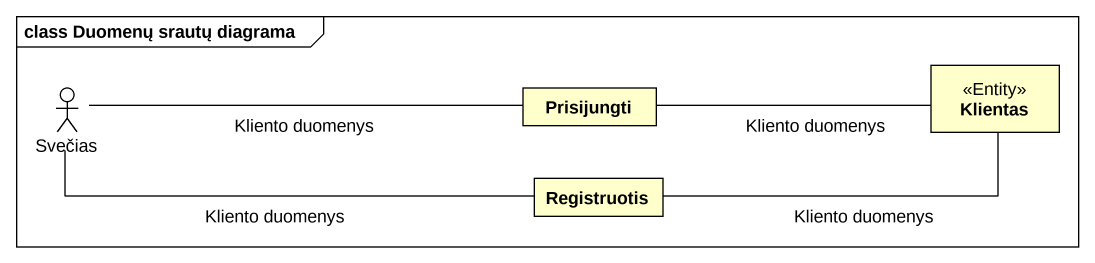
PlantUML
@startuml
mainframe class Duomenų srautų diagrama
allowmixing
hide circle
hide empty members
actor Svečias
class Prisijungti
class Klientas <<Entity>>
class Registruotis
Svečias -right- Prisijungti : Kliento duomenys
Svečias -right- Registruotis : Kliento duomenys
Prisijungti -right- Klientas : Kliento duomenys
Registruotis -right- Klientas : Kliento duomenys
@enduml
